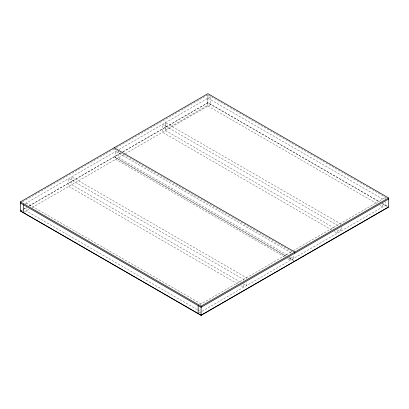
<?xml version="1.0" encoding="UTF-8"?>
<svg xmlns="http://www.w3.org/2000/svg" width="409" height="409" viewBox="0 0 409 409"><rect width="100%" height="100%" fill="white"/><g stroke="black" fill="none" stroke-linecap="round" stroke-linejoin="round"><path stroke-width="0.31" stroke-dasharray="2.04 1.53" d="M22.653 201.744L114.459 148.743M116.391 147.629L207.915 94.786M25.332 203.585L117.112 150.594M119.05 149.479L210.845 96.478L210.845 104.372L124.617 154.152M20.45 210.911L26.513 207.409M29.274 205.819L122.204 152.168M122.756 151.846L207.915 102.679L380.089 202.082M20.45 211.054L26.513 207.552M29.274 205.962L122.455 152.163M123.007 151.841L207.915 102.817L379.71 202.005M376.617 203.462L207.112 105.599L165.548 129.592L165.548 121.703M23.932 212.286L29.065 209.321M32.229 207.496L124.07 154.469M199.812 304.659L291.888 251.499M293.35 250.656L385.621 197.383L385.621 198.595M199.132 312.946L201.473 311.592M202.026 311.275L385.621 205.277L385.621 201.632M208.406 95.067L386.597 197.946M207.915 98.17L382.691 199.076L382.691 200.287M382.303 203.36L388.55 206.964M382.471 203.6L388.55 207.107M379.925 205.369L382.691 206.964L382.691 203.324M334.133 227.977L165.446 130.583L165.446 122.69L340.216 223.595L340.216 224.812M337.456 229.894L340.216 231.489L340.216 227.844M331.76 229.986L162.516 132.276L162.516 124.382L337.287 225.287L337.287 226.499M334.526 231.581L337.287 233.181L337.287 230.144M114.183 148.902L292.609 251.913M287.266 255.032L118.579 157.639L118.579 151.57M290.584 256.949L293.35 258.544L293.35 254.904M285.978 255.978L114.183 156.795L285.978 256.121M288.739 257.573L294.817 261.085M288.739 257.716L294.817 261.223M284.337 256.724L115.65 159.331L115.65 151.442L290.421 252.343L290.421 253.56M287.655 258.641L290.421 260.236L290.421 256.596M240.4 282.092L71.713 184.699L71.713 176.806L246.484 277.711L246.484 278.928M243.166 283.688L246.484 285.605L246.484 281.965M237.471 283.785L68.784 186.392L68.784 178.498L243.554 279.403L243.554 280.62M240.789 285.697L243.554 287.297L243.554 283.652M201.085 303.923L26.309 203.022L26.309 204.234M197.21 309.582L26.309 210.911L26.309 207.271M197.762 309.899L200.528 311.5M341.126 227.322L341.126 230.962M207.915 95.394L207.915 106.059M207.112 97.705L207.112 105.599"/><path stroke-width="0.61" d="M20.45 201.893L207.915 93.661L388.55 197.946L388.55 207.107L201.085 315.339L20.45 211.054L20.45 201.893L201.085 306.183L388.55 197.946M388.55 199.076L201.085 307.307L20.45 203.022M388.55 206.964L201.085 315.201L20.45 210.911M114.183 147.777L294.817 252.062L294.817 253.191M201.085 306.183L201.085 315.339M198.155 305.615L198.155 313.509M23.379 204.71L23.379 212.603"/></g></svg>
